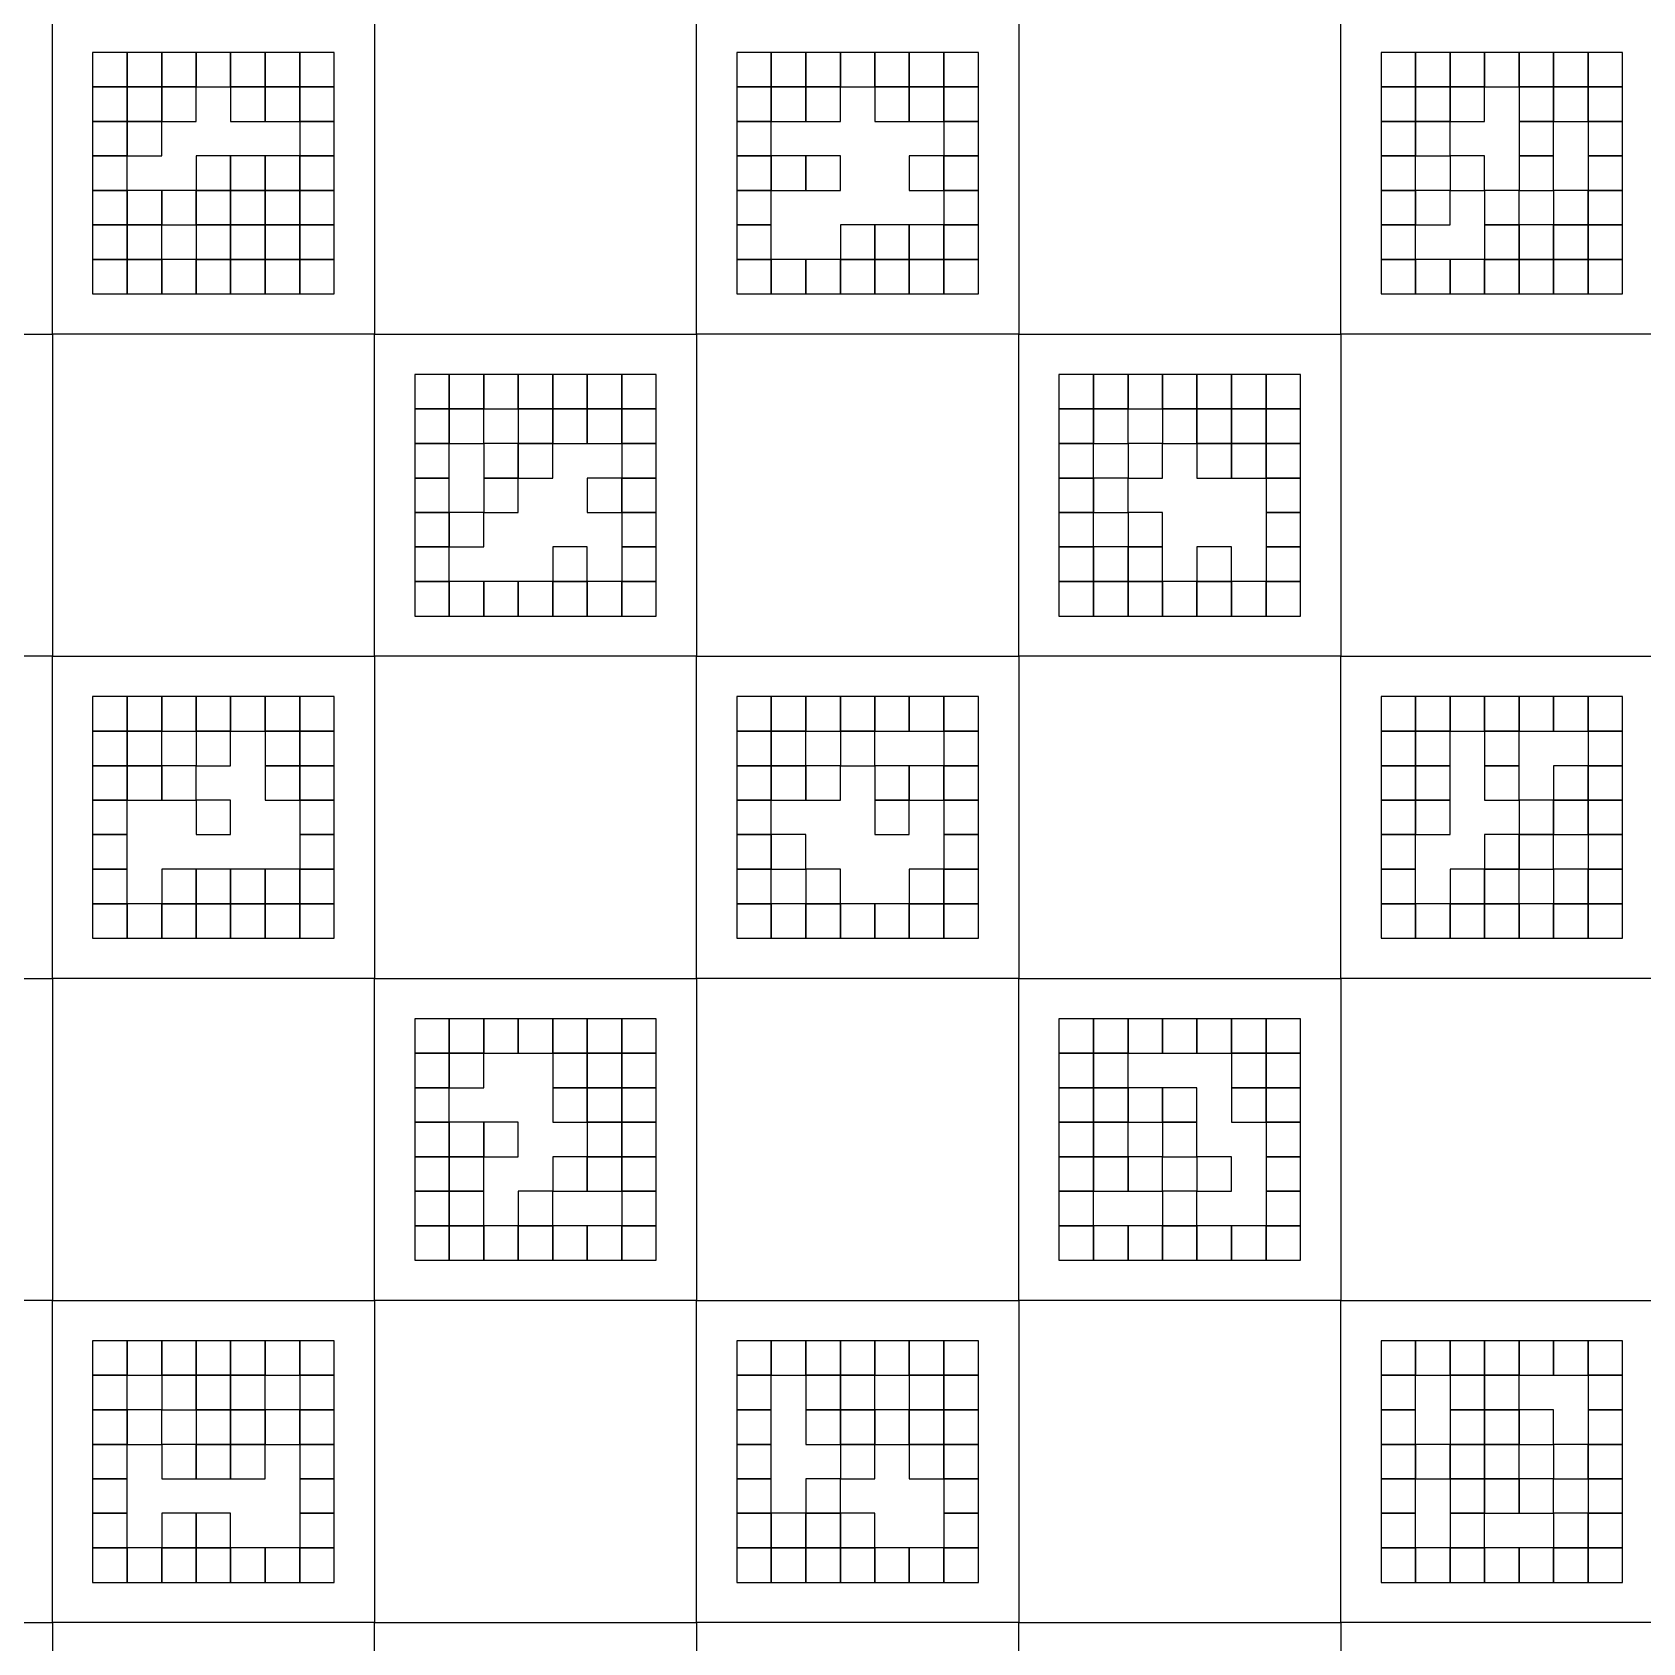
# Model space of a CAD drawing. Header units: millimetres. Extents: x 0 to 400, y 0 to 400.
# Drawn here: x 98.8 to 198.8, y 98.8 to 198.8 of the extents above; entities that cross this region are included whole.
import ezdxf

# ---------------------------------------------------------------- set-up
doc = ezdxf.new("R2010")
doc.units = ezdxf.units.MM

msp = doc.modelspace()

# ---------------------------------------------------------------- linework, layer by layer
at = {"layer": 'ENGRAVE'}
for points in [[(80, 180), (100, 180), (100, 200), (80, 200)], [(120, 180), (140, 180), (140, 200), (120, 200)], [(160, 180), (180, 180), (180, 200), (160, 200)], [(102.5, 195.36), (104.64, 195.36), (104.64, 197.5), (102.5, 197.5)], [(104.64, 195.36), (106.79, 195.36), (106.79, 197.5), (104.64, 197.5)], [(106.79, 195.36), (108.93, 195.36), (108.93, 197.5), (106.79, 197.5)], [(108.93, 195.36), (111.07, 195.36), (111.07, 197.5), (108.93, 197.5)], [(111.07, 195.36), (113.21, 195.36), (113.21, 197.5), (111.07, 197.5)], [(113.21, 195.36), (115.36, 195.36), (115.36, 197.5), (113.21, 197.5)], [(115.36, 195.36), (117.5, 195.36), (117.5, 197.5), (115.36, 197.5)], [(142.5, 195.36), (144.64, 195.36), (144.64, 197.5), (142.5, 197.5)], [(144.64, 195.36), (146.79, 195.36), (146.79, 197.5), (144.64, 197.5)], [(146.79, 195.36), (148.93, 195.36), (148.93, 197.5), (146.79, 197.5)], [(148.93, 195.36), (151.07, 195.36), (151.07, 197.5), (148.93, 197.5)], [(151.07, 195.36), (153.21, 195.36), (153.21, 197.5), (151.07, 197.5)], [(153.21, 195.36), (155.36, 195.36), (155.36, 197.5), (153.21, 197.5)], [(155.36, 195.36), (157.5, 195.36), (157.5, 197.5), (155.36, 197.5)], [(182.5, 195.36), (184.64, 195.36), (184.64, 197.5), (182.5, 197.5)], [(184.64, 195.36), (186.79, 195.36), (186.79, 197.5), (184.64, 197.5)], [(186.79, 195.36), (188.93, 195.36), (188.93, 197.5), (186.79, 197.5)], [(188.93, 195.36), (191.07, 195.36), (191.07, 197.5), (188.93, 197.5)], [(191.07, 195.36), (193.21, 195.36), (193.21, 197.5), (191.07, 197.5)], [(193.21, 195.36), (195.36, 195.36), (195.36, 197.5), (193.21, 197.5)], [(195.36, 195.36), (197.5, 195.36), (197.5, 197.5), (195.36, 197.5)], [(102.5, 193.21), (104.64, 193.21), (104.64, 195.36), (102.5, 195.36)], [(104.64, 193.21), (106.79, 193.21), (106.79, 195.36), (104.64, 195.36)], [(106.79, 193.21), (108.93, 193.21), (108.93, 195.36), (106.79, 195.36)], [(111.07, 193.21), (113.21, 193.21), (113.21, 195.36), (111.07, 195.36)], [(113.21, 193.21), (115.36, 193.21), (115.36, 195.36), (113.21, 195.36)], [(115.36, 193.21), (117.5, 193.21), (117.5, 195.36), (115.36, 195.36)], [(142.5, 193.21), (144.64, 193.21), (144.64, 195.36), (142.5, 195.36)], [(144.64, 193.21), (146.79, 193.21), (146.79, 195.36), (144.64, 195.36)], [(146.79, 193.21), (148.93, 193.21), (148.93, 195.36), (146.79, 195.36)], [(151.07, 193.21), (153.21, 193.21), (153.21, 195.36), (151.07, 195.36)], [(153.21, 193.21), (155.36, 193.21), (155.36, 195.36), (153.21, 195.36)], [(155.36, 193.21), (157.5, 193.21), (157.5, 195.36), (155.36, 195.36)], [(182.5, 193.21), (184.64, 193.21), (184.64, 195.36), (182.5, 195.36)], [(184.64, 193.21), (186.79, 193.21), (186.79, 195.36), (184.64, 195.36)], [(186.79, 193.21), (188.93, 193.21), (188.93, 195.36), (186.79, 195.36)], [(191.07, 193.21), (193.21, 193.21), (193.21, 195.36), (191.07, 195.36)], [(193.21, 193.21), (195.36, 193.21), (195.36, 195.36), (193.21, 195.36)], [(195.36, 193.21), (197.5, 193.21), (197.5, 195.36), (195.36, 195.36)], [(102.5, 191.07), (104.64, 191.07), (104.64, 193.21), (102.5, 193.21)], [(104.64, 191.07), (106.79, 191.07), (106.79, 193.21), (104.64, 193.21)], [(115.36, 191.07), (117.5, 191.07), (117.5, 193.21), (115.36, 193.21)], [(142.5, 191.07), (144.64, 191.07), (144.64, 193.21), (142.5, 193.21)], [(155.36, 191.07), (157.5, 191.07), (157.5, 193.21), (155.36, 193.21)], [(182.5, 191.07), (184.64, 191.07), (184.64, 193.21), (182.5, 193.21)], [(184.64, 191.07), (186.79, 191.07), (186.79, 193.21), (184.64, 193.21)], [(191.07, 191.07), (193.21, 191.07), (193.21, 193.21), (191.07, 193.21)], [(195.36, 191.07), (197.5, 191.07), (197.5, 193.21), (195.36, 193.21)], [(102.5, 188.93), (104.64, 188.93), (104.64, 191.07), (102.5, 191.07)], [(108.93, 188.93), (111.07, 188.93), (111.07, 191.07), (108.93, 191.07)], [(111.07, 188.93), (113.21, 188.93), (113.21, 191.07), (111.07, 191.07)], [(113.21, 188.93), (115.36, 188.93), (115.36, 191.07), (113.21, 191.07)], [(115.36, 188.93), (117.5, 188.93), (117.5, 191.07), (115.36, 191.07)], [(142.5, 188.93), (144.64, 188.93), (144.64, 191.07), (142.5, 191.07)], [(144.64, 188.93), (146.79, 188.93), (146.79, 191.07), (144.64, 191.07)], [(146.79, 188.93), (148.93, 188.93), (148.93, 191.07), (146.79, 191.07)], [(153.21, 188.93), (155.36, 188.93), (155.36, 191.07), (153.21, 191.07)], [(155.36, 188.93), (157.5, 188.93), (157.5, 191.07), (155.36, 191.07)], [(182.5, 188.93), (184.64, 188.93), (184.64, 191.07), (182.5, 191.07)], [(186.79, 188.93), (188.93, 188.93), (188.93, 191.07), (186.79, 191.07)], [(191.07, 188.93), (193.21, 188.93), (193.21, 191.07), (191.07, 191.07)], [(195.36, 188.93), (197.5, 188.93), (197.5, 191.07), (195.36, 191.07)], [(102.5, 186.79), (104.64, 186.79), (104.64, 188.93), (102.5, 188.93)], [(104.64, 186.79), (106.79, 186.79), (106.79, 188.93), (104.64, 188.93)], [(106.79, 186.79), (108.93, 186.79), (108.93, 188.93), (106.79, 188.93)], [(108.93, 186.79), (111.07, 186.79), (111.07, 188.93), (108.93, 188.93)], [(111.07, 186.79), (113.21, 186.79), (113.21, 188.93), (111.07, 188.93)], [(113.21, 186.79), (115.36, 186.79), (115.36, 188.93), (113.21, 188.93)], [(115.36, 186.79), (117.5, 186.79), (117.5, 188.93), (115.36, 188.93)], [(142.5, 186.79), (144.64, 186.79), (144.64, 188.93), (142.5, 188.93)], [(155.36, 186.79), (157.5, 186.79), (157.5, 188.93), (155.36, 188.93)], [(182.5, 186.79), (184.64, 186.79), (184.64, 188.93), (182.5, 188.93)], [(184.64, 186.79), (186.79, 186.79), (186.79, 188.93), (184.64, 188.93)], [(188.93, 186.79), (191.07, 186.79), (191.07, 188.93), (188.93, 188.93)], [(193.21, 186.79), (195.36, 186.79), (195.36, 188.93), (193.21, 188.93)], [(195.36, 186.79), (197.5, 186.79), (197.5, 188.93), (195.36, 188.93)], [(102.5, 184.64), (104.64, 184.64), (104.64, 186.79), (102.5, 186.79)], [(104.64, 184.64), (106.79, 184.64), (106.79, 186.79), (104.64, 186.79)], [(108.93, 184.64), (111.07, 184.64), (111.07, 186.79), (108.93, 186.79)], [(111.07, 184.64), (113.21, 184.64), (113.21, 186.79), (111.07, 186.79)], [(113.21, 184.64), (115.36, 184.64), (115.36, 186.79), (113.21, 186.79)], [(115.36, 184.64), (117.5, 184.64), (117.5, 186.79), (115.36, 186.79)], [(142.5, 184.64), (144.64, 184.64), (144.64, 186.79), (142.5, 186.79)], [(148.93, 184.64), (151.07, 184.64), (151.07, 186.79), (148.93, 186.79)], [(151.07, 184.64), (153.21, 184.64), (153.21, 186.79), (151.07, 186.79)], [(153.21, 184.64), (155.36, 184.64), (155.36, 186.79), (153.21, 186.79)], [(155.36, 184.64), (157.5, 184.64), (157.5, 186.79), (155.36, 186.79)], [(182.5, 184.64), (184.64, 184.64), (184.64, 186.79), (182.5, 186.79)], [(188.93, 184.64), (191.07, 184.64), (191.07, 186.79), (188.93, 186.79)], [(191.07, 184.64), (193.21, 184.64), (193.21, 186.79), (191.07, 186.79)], [(193.21, 184.64), (195.36, 184.64), (195.36, 186.79), (193.21, 186.79)], [(195.36, 184.64), (197.5, 184.64), (197.5, 186.79), (195.36, 186.79)], [(102.5, 182.5), (104.64, 182.5), (104.64, 184.64), (102.5, 184.64)], [(104.64, 182.5), (106.79, 182.5), (106.79, 184.64), (104.64, 184.64)], [(106.79, 182.5), (108.93, 182.5), (108.93, 184.64), (106.79, 184.64)], [(108.93, 182.5), (111.07, 182.5), (111.07, 184.64), (108.93, 184.64)], [(111.07, 182.5), (113.21, 182.5), (113.21, 184.64), (111.07, 184.64)], [(113.21, 182.5), (115.36, 182.5), (115.36, 184.64), (113.21, 184.64)], [(115.36, 182.5), (117.5, 182.5), (117.5, 184.64), (115.36, 184.64)], [(142.5, 182.5), (144.64, 182.5), (144.64, 184.64), (142.5, 184.64)], [(144.64, 182.5), (146.79, 182.5), (146.79, 184.64), (144.64, 184.64)], [(146.79, 182.5), (148.93, 182.5), (148.93, 184.64), (146.79, 184.64)], [(148.93, 182.5), (151.07, 182.5), (151.07, 184.64), (148.93, 184.64)], [(151.07, 182.5), (153.21, 182.5), (153.21, 184.64), (151.07, 184.64)], [(153.21, 182.5), (155.36, 182.5), (155.36, 184.64), (153.21, 184.64)], [(155.36, 182.5), (157.5, 182.5), (157.5, 184.64), (155.36, 184.64)], [(182.5, 182.5), (184.64, 182.5), (184.64, 184.64), (182.5, 184.64)], [(184.64, 182.5), (186.79, 182.5), (186.79, 184.64), (184.64, 184.64)], [(186.79, 182.5), (188.93, 182.5), (188.93, 184.64), (186.79, 184.64)], [(188.93, 182.5), (191.07, 182.5), (191.07, 184.64), (188.93, 184.64)], [(191.07, 182.5), (193.21, 182.5), (193.21, 184.64), (191.07, 184.64)], [(193.21, 182.5), (195.36, 182.5), (195.36, 184.64), (193.21, 184.64)], [(195.36, 182.5), (197.5, 182.5), (197.5, 184.64), (195.36, 184.64)], [(100, 160), (120, 160), (120, 180), (100, 180)], [(140, 160), (160, 160), (160, 180), (140, 180)], [(180, 160), (200, 160), (200, 180), (180, 180)], [(122.5, 175.36), (124.64, 175.36), (124.64, 177.5), (122.5, 177.5)], [(124.64, 175.36), (126.79, 175.36), (126.79, 177.5), (124.64, 177.5)], [(126.79, 175.36), (128.93, 175.36), (128.93, 177.5), (126.79, 177.5)], [(128.93, 175.36), (131.07, 175.36), (131.07, 177.5), (128.93, 177.5)], [(131.07, 175.36), (133.21, 175.36), (133.21, 177.5), (131.07, 177.5)], [(133.21, 175.36), (135.36, 175.36), (135.36, 177.5), (133.21, 177.5)], [(135.36, 175.36), (137.5, 175.36), (137.5, 177.5), (135.36, 177.5)], [(162.5, 175.36), (164.64, 175.36), (164.64, 177.5), (162.5, 177.5)], [(164.64, 175.36), (166.79, 175.36), (166.79, 177.5), (164.64, 177.5)], [(166.79, 175.36), (168.93, 175.36), (168.93, 177.5), (166.79, 177.5)], [(168.93, 175.36), (171.07, 175.36), (171.07, 177.5), (168.93, 177.5)], [(171.07, 175.36), (173.21, 175.36), (173.21, 177.5), (171.07, 177.5)], [(173.21, 175.36), (175.36, 175.36), (175.36, 177.5), (173.21, 177.5)], [(175.36, 175.36), (177.5, 175.36), (177.5, 177.5), (175.36, 177.5)], [(122.5, 173.21), (124.64, 173.21), (124.64, 175.36), (122.5, 175.36)], [(124.64, 173.21), (126.79, 173.21), (126.79, 175.36), (124.64, 175.36)], [(128.93, 173.21), (131.07, 173.21), (131.07, 175.36), (128.93, 175.36)], [(131.07, 173.21), (133.21, 173.21), (133.21, 175.36), (131.07, 175.36)], [(133.21, 173.21), (135.36, 173.21), (135.36, 175.36), (133.21, 175.36)], [(135.36, 173.21), (137.5, 173.21), (137.5, 175.36), (135.36, 175.36)], [(162.5, 173.21), (164.64, 173.21), (164.64, 175.36), (162.5, 175.36)], [(164.64, 173.21), (166.79, 173.21), (166.79, 175.36), (164.64, 175.36)], [(168.93, 173.21), (171.07, 173.21), (171.07, 175.36), (168.93, 175.36)], [(171.07, 173.21), (173.21, 173.21), (173.21, 175.36), (171.07, 175.36)], [(173.21, 173.21), (175.36, 173.21), (175.36, 175.36), (173.21, 175.36)], [(175.36, 173.21), (177.5, 173.21), (177.5, 175.36), (175.36, 175.36)], [(122.5, 171.07), (124.64, 171.07), (124.64, 173.21), (122.5, 173.21)], [(126.79, 171.07), (128.93, 171.07), (128.93, 173.21), (126.79, 173.21)], [(128.93, 171.07), (131.07, 171.07), (131.07, 173.21), (128.93, 173.21)], [(135.36, 171.07), (137.5, 171.07), (137.5, 173.21), (135.36, 173.21)], [(162.5, 171.07), (164.64, 171.07), (164.64, 173.21), (162.5, 173.21)], [(166.79, 171.07), (168.93, 171.07), (168.93, 173.21), (166.79, 173.21)], [(171.07, 171.07), (173.21, 171.07), (173.21, 173.21), (171.07, 173.21)], [(173.21, 171.07), (175.36, 171.07), (175.36, 173.21), (173.21, 173.21)], [(175.36, 171.07), (177.5, 171.07), (177.5, 173.21), (175.36, 173.21)], [(122.5, 168.93), (124.64, 168.93), (124.64, 171.07), (122.5, 171.07)], [(126.79, 168.93), (128.93, 168.93), (128.93, 171.07), (126.79, 171.07)], [(133.21, 168.93), (135.36, 168.93), (135.36, 171.07), (133.21, 171.07)], [(135.36, 168.93), (137.5, 168.93), (137.5, 171.07), (135.36, 171.07)], [(162.5, 168.93), (164.64, 168.93), (164.64, 171.07), (162.5, 171.07)], [(164.64, 168.93), (166.79, 168.93), (166.79, 171.07), (164.64, 171.07)], [(175.36, 168.93), (177.5, 168.93), (177.5, 171.07), (175.36, 171.07)], [(122.5, 166.79), (124.64, 166.79), (124.64, 168.93), (122.5, 168.93)], [(124.64, 166.79), (126.79, 166.79), (126.79, 168.93), (124.64, 168.93)], [(135.36, 166.79), (137.5, 166.79), (137.5, 168.93), (135.36, 168.93)], [(162.5, 166.79), (164.64, 166.79), (164.64, 168.93), (162.5, 168.93)], [(166.79, 166.79), (168.93, 166.79), (168.93, 168.93), (166.79, 168.93)], [(175.36, 166.79), (177.5, 166.79), (177.5, 168.93), (175.36, 168.93)], [(122.5, 164.64), (124.64, 164.64), (124.64, 166.79), (122.5, 166.79)], [(131.07, 164.64), (133.21, 164.64), (133.21, 166.79), (131.07, 166.79)], [(135.36, 164.64), (137.5, 164.64), (137.5, 166.79), (135.36, 166.79)], [(162.5, 164.64), (164.64, 164.64), (164.64, 166.79), (162.5, 166.79)], [(164.64, 164.64), (166.79, 164.64), (166.79, 166.79), (164.64, 166.79)], [(166.79, 164.64), (168.93, 164.64), (168.93, 166.79), (166.79, 166.79)], [(171.07, 164.64), (173.21, 164.64), (173.21, 166.79), (171.07, 166.79)], [(175.36, 164.64), (177.5, 164.64), (177.5, 166.79), (175.36, 166.79)], [(122.5, 162.5), (124.64, 162.5), (124.64, 164.64), (122.5, 164.64)], [(124.64, 162.5), (126.79, 162.5), (126.79, 164.64), (124.64, 164.64)], [(126.79, 162.5), (128.93, 162.5), (128.93, 164.64), (126.79, 164.64)], [(128.93, 162.5), (131.07, 162.5), (131.07, 164.64), (128.93, 164.64)], [(131.07, 162.5), (133.21, 162.5), (133.21, 164.64), (131.07, 164.64)], [(133.21, 162.5), (135.36, 162.5), (135.36, 164.64), (133.21, 164.64)], [(135.36, 162.5), (137.5, 162.5), (137.5, 164.64), (135.36, 164.64)], [(162.5, 162.5), (164.64, 162.5), (164.64, 164.64), (162.5, 164.64)], [(164.64, 162.5), (166.79, 162.5), (166.79, 164.64), (164.64, 164.64)], [(166.79, 162.5), (168.93, 162.5), (168.93, 164.64), (166.79, 164.64)], [(168.93, 162.5), (171.07, 162.5), (171.07, 164.64), (168.93, 164.64)], [(171.07, 162.5), (173.21, 162.5), (173.21, 164.64), (171.07, 164.64)], [(173.21, 162.5), (175.36, 162.5), (175.36, 164.64), (173.21, 164.64)], [(175.36, 162.5), (177.5, 162.5), (177.5, 164.64), (175.36, 164.64)], [(80, 140), (100, 140), (100, 160), (80, 160)], [(120, 140), (140, 140), (140, 160), (120, 160)], [(160, 140), (180, 140), (180, 160), (160, 160)], [(102.5, 155.36), (104.64, 155.36), (104.64, 157.5), (102.5, 157.5)], [(104.64, 155.36), (106.79, 155.36), (106.79, 157.5), (104.64, 157.5)], [(106.79, 155.36), (108.93, 155.36), (108.93, 157.5), (106.79, 157.5)], [(108.93, 155.36), (111.07, 155.36), (111.07, 157.5), (108.93, 157.5)], [(111.07, 155.36), (113.21, 155.36), (113.21, 157.5), (111.07, 157.5)], [(113.21, 155.36), (115.36, 155.36), (115.36, 157.5), (113.21, 157.5)], [(115.36, 155.36), (117.5, 155.36), (117.5, 157.5), (115.36, 157.5)], [(142.5, 155.36), (144.64, 155.36), (144.64, 157.5), (142.5, 157.5)], [(144.64, 155.36), (146.79, 155.36), (146.79, 157.5), (144.64, 157.5)], [(146.79, 155.36), (148.93, 155.36), (148.93, 157.5), (146.79, 157.5)], [(148.93, 155.36), (151.07, 155.36), (151.07, 157.5), (148.93, 157.5)], [(151.07, 155.36), (153.21, 155.36), (153.21, 157.5), (151.07, 157.5)], [(153.21, 155.36), (155.36, 155.36), (155.36, 157.5), (153.21, 157.5)], [(155.36, 155.36), (157.5, 155.36), (157.5, 157.5), (155.36, 157.5)], [(182.5, 155.36), (184.64, 155.36), (184.64, 157.5), (182.5, 157.5)], [(184.64, 155.36), (186.79, 155.36), (186.79, 157.5), (184.64, 157.5)], [(186.79, 155.36), (188.93, 155.36), (188.93, 157.5), (186.79, 157.5)], [(188.93, 155.36), (191.07, 155.36), (191.07, 157.5), (188.93, 157.5)], [(191.07, 155.36), (193.21, 155.36), (193.21, 157.5), (191.07, 157.5)], [(193.21, 155.36), (195.36, 155.36), (195.36, 157.5), (193.21, 157.5)], [(195.36, 155.36), (197.5, 155.36), (197.5, 157.5), (195.36, 157.5)], [(102.5, 153.21), (104.64, 153.21), (104.64, 155.36), (102.5, 155.36)], [(104.64, 153.21), (106.79, 153.21), (106.79, 155.36), (104.64, 155.36)], [(108.93, 153.21), (111.07, 153.21), (111.07, 155.36), (108.93, 155.36)], [(113.21, 153.21), (115.36, 153.21), (115.36, 155.36), (113.21, 155.36)], [(115.36, 153.21), (117.5, 153.21), (117.5, 155.36), (115.36, 155.36)], [(142.5, 153.21), (144.64, 153.21), (144.64, 155.36), (142.5, 155.36)], [(144.64, 153.21), (146.79, 153.21), (146.79, 155.36), (144.64, 155.36)], [(148.93, 153.21), (151.07, 153.21), (151.07, 155.36), (148.93, 155.36)], [(155.36, 153.21), (157.5, 153.21), (157.5, 155.36), (155.36, 155.36)], [(182.5, 153.21), (184.64, 153.21), (184.64, 155.36), (182.5, 155.36)], [(184.64, 153.21), (186.79, 153.21), (186.79, 155.36), (184.64, 155.36)], [(188.93, 153.21), (191.07, 153.21), (191.07, 155.36), (188.93, 155.36)], [(195.36, 153.21), (197.5, 153.21), (197.5, 155.36), (195.36, 155.36)], [(102.5, 151.07), (104.64, 151.07), (104.64, 153.21), (102.5, 153.21)], [(104.64, 151.07), (106.79, 151.07), (106.79, 153.21), (104.64, 153.21)], [(106.79, 151.07), (108.93, 151.07), (108.93, 153.21), (106.79, 153.21)], [(113.21, 151.07), (115.36, 151.07), (115.36, 153.21), (113.21, 153.21)], [(115.36, 151.07), (117.5, 151.07), (117.5, 153.21), (115.36, 153.21)], [(142.5, 151.07), (144.64, 151.07), (144.64, 153.21), (142.5, 153.21)], [(144.64, 151.07), (146.79, 151.07), (146.79, 153.21), (144.64, 153.21)], [(146.79, 151.07), (148.93, 151.07), (148.93, 153.21), (146.79, 153.21)], [(151.07, 151.07), (153.21, 151.07), (153.21, 153.21), (151.07, 153.21)], [(153.21, 151.07), (155.36, 151.07), (155.36, 153.21), (153.21, 153.21)], [(155.36, 151.07), (157.5, 151.07), (157.5, 153.21), (155.36, 153.21)], [(182.5, 151.07), (184.64, 151.07), (184.64, 153.21), (182.5, 153.21)], [(184.64, 151.07), (186.79, 151.07), (186.79, 153.21), (184.64, 153.21)], [(188.93, 151.07), (191.07, 151.07), (191.07, 153.21), (188.93, 153.21)], [(193.21, 151.07), (195.36, 151.07), (195.36, 153.21), (193.21, 153.21)], [(195.36, 151.07), (197.5, 151.07), (197.5, 153.21), (195.36, 153.21)], [(102.5, 148.93), (104.64, 148.93), (104.64, 151.07), (102.5, 151.07)], [(108.93, 148.93), (111.07, 148.93), (111.07, 151.07), (108.93, 151.07)], [(115.36, 148.93), (117.5, 148.93), (117.5, 151.07), (115.36, 151.07)], [(142.5, 148.93), (144.64, 148.93), (144.64, 151.07), (142.5, 151.07)], [(151.07, 148.93), (153.21, 148.93), (153.21, 151.07), (151.07, 151.07)], [(155.36, 148.93), (157.5, 148.93), (157.5, 151.07), (155.36, 151.07)], [(182.5, 148.93), (184.64, 148.93), (184.64, 151.07), (182.5, 151.07)], [(184.64, 148.93), (186.79, 148.93), (186.79, 151.07), (184.64, 151.07)], [(191.07, 148.93), (193.21, 148.93), (193.21, 151.07), (191.07, 151.07)], [(193.21, 148.93), (195.36, 148.93), (195.36, 151.07), (193.21, 151.07)], [(195.36, 148.93), (197.5, 148.93), (197.5, 151.07), (195.36, 151.07)], [(102.5, 146.79), (104.64, 146.79), (104.64, 148.93), (102.5, 148.93)], [(115.36, 146.79), (117.5, 146.79), (117.5, 148.93), (115.36, 148.93)], [(142.5, 146.79), (144.64, 146.79), (144.64, 148.93), (142.5, 148.93)], [(144.64, 146.79), (146.79, 146.79), (146.79, 148.93), (144.64, 148.93)], [(155.36, 146.79), (157.5, 146.79), (157.5, 148.93), (155.36, 148.93)], [(182.5, 146.79), (184.64, 146.79), (184.64, 148.93), (182.5, 148.93)], [(188.93, 146.79), (191.07, 146.79), (191.07, 148.93), (188.93, 148.93)], [(191.07, 146.79), (193.21, 146.79), (193.21, 148.93), (191.07, 148.93)], [(195.36, 146.79), (197.5, 146.79), (197.5, 148.93), (195.36, 148.93)], [(102.5, 144.64), (104.64, 144.64), (104.64, 146.79), (102.5, 146.79)], [(106.79, 144.64), (108.93, 144.64), (108.93, 146.79), (106.79, 146.79)], [(108.93, 144.64), (111.07, 144.64), (111.07, 146.79), (108.93, 146.79)], [(111.07, 144.64), (113.21, 144.64), (113.21, 146.79), (111.07, 146.79)], [(113.21, 144.64), (115.36, 144.64), (115.36, 146.79), (113.21, 146.79)], [(115.36, 144.64), (117.5, 144.64), (117.5, 146.79), (115.36, 146.79)], [(142.5, 144.64), (144.64, 144.64), (144.64, 146.79), (142.5, 146.79)], [(146.79, 144.64), (148.93, 144.64), (148.93, 146.79), (146.79, 146.79)], [(153.21, 144.64), (155.36, 144.64), (155.36, 146.79), (153.21, 146.79)], [(155.36, 144.64), (157.5, 144.64), (157.5, 146.79), (155.36, 146.79)], [(182.5, 144.64), (184.64, 144.64), (184.64, 146.79), (182.5, 146.79)], [(186.79, 144.64), (188.93, 144.64), (188.93, 146.79), (186.79, 146.79)], [(188.93, 144.64), (191.07, 144.64), (191.07, 146.79), (188.93, 146.79)], [(193.21, 144.64), (195.36, 144.64), (195.36, 146.79), (193.21, 146.79)], [(195.36, 144.64), (197.5, 144.64), (197.5, 146.79), (195.36, 146.79)], [(102.5, 142.5), (104.64, 142.5), (104.64, 144.64), (102.5, 144.64)], [(104.64, 142.5), (106.79, 142.5), (106.79, 144.64), (104.64, 144.64)], [(106.79, 142.5), (108.93, 142.5), (108.93, 144.64), (106.79, 144.64)], [(108.93, 142.5), (111.07, 142.5), (111.07, 144.64), (108.93, 144.64)], [(111.07, 142.5), (113.21, 142.5), (113.21, 144.64), (111.07, 144.64)], [(113.21, 142.5), (115.36, 142.5), (115.36, 144.64), (113.21, 144.64)], [(115.36, 142.5), (117.5, 142.5), (117.5, 144.64), (115.36, 144.64)], [(142.5, 142.5), (144.64, 142.5), (144.64, 144.64), (142.5, 144.64)], [(144.64, 142.5), (146.79, 142.5), (146.79, 144.64), (144.64, 144.64)], [(146.79, 142.5), (148.93, 142.5), (148.93, 144.64), (146.79, 144.64)], [(148.93, 142.5), (151.07, 142.5), (151.07, 144.64), (148.93, 144.64)], [(151.07, 142.5), (153.21, 142.5), (153.21, 144.64), (151.07, 144.64)], [(153.21, 142.5), (155.36, 142.5), (155.36, 144.64), (153.21, 144.64)], [(155.36, 142.5), (157.5, 142.5), (157.5, 144.64), (155.36, 144.64)], [(182.5, 142.5), (184.64, 142.5), (184.64, 144.64), (182.5, 144.64)], [(184.64, 142.5), (186.79, 142.5), (186.79, 144.64), (184.64, 144.64)], [(186.79, 142.5), (188.93, 142.5), (188.93, 144.64), (186.79, 144.64)], [(188.93, 142.5), (191.07, 142.5), (191.07, 144.64), (188.93, 144.64)], [(191.07, 142.5), (193.21, 142.5), (193.21, 144.64), (191.07, 144.64)], [(193.21, 142.5), (195.36, 142.5), (195.36, 144.64), (193.21, 144.64)], [(195.36, 142.5), (197.5, 142.5), (197.5, 144.64), (195.36, 144.64)], [(100, 120), (120, 120), (120, 140), (100, 140)], [(140, 120), (160, 120), (160, 140), (140, 140)], [(180, 120), (200, 120), (200, 140), (180, 140)], [(122.5, 135.36), (124.64, 135.36), (124.64, 137.5), (122.5, 137.5)], [(124.64, 135.36), (126.79, 135.36), (126.79, 137.5), (124.64, 137.5)], [(126.79, 135.36), (128.93, 135.36), (128.93, 137.5), (126.79, 137.5)], [(128.93, 135.36), (131.07, 135.36), (131.07, 137.5), (128.93, 137.5)], [(131.07, 135.36), (133.21, 135.36), (133.21, 137.5), (131.07, 137.5)], [(133.21, 135.36), (135.36, 135.36), (135.36, 137.5), (133.21, 137.5)], [(135.36, 135.36), (137.5, 135.36), (137.5, 137.5), (135.36, 137.5)], [(162.5, 135.36), (164.64, 135.36), (164.64, 137.5), (162.5, 137.5)], [(164.64, 135.36), (166.79, 135.36), (166.79, 137.5), (164.64, 137.5)], [(166.79, 135.36), (168.93, 135.36), (168.93, 137.5), (166.79, 137.5)], [(168.93, 135.36), (171.07, 135.36), (171.07, 137.5), (168.93, 137.5)], [(171.07, 135.36), (173.21, 135.36), (173.21, 137.5), (171.07, 137.5)], [(173.21, 135.36), (175.36, 135.36), (175.36, 137.5), (173.21, 137.5)], [(175.36, 135.36), (177.5, 135.36), (177.5, 137.5), (175.36, 137.5)], [(122.5, 133.21), (124.64, 133.21), (124.64, 135.36), (122.5, 135.36)], [(124.64, 133.21), (126.79, 133.21), (126.79, 135.36), (124.64, 135.36)], [(131.07, 133.21), (133.21, 133.21), (133.21, 135.36), (131.07, 135.36)], [(133.21, 133.21), (135.36, 133.21), (135.36, 135.36), (133.21, 135.36)], [(135.36, 133.21), (137.5, 133.21), (137.5, 135.36), (135.36, 135.36)], [(162.5, 133.21), (164.64, 133.21), (164.64, 135.36), (162.5, 135.36)], [(164.64, 133.21), (166.79, 133.21), (166.79, 135.36), (164.64, 135.36)], [(173.21, 133.21), (175.36, 133.21), (175.36, 135.36), (173.21, 135.36)], [(175.36, 133.21), (177.5, 133.21), (177.5, 135.36), (175.36, 135.36)], [(122.5, 131.07), (124.64, 131.07), (124.64, 133.21), (122.5, 133.21)], [(131.07, 131.07), (133.21, 131.07), (133.21, 133.21), (131.07, 133.21)], [(133.21, 131.07), (135.36, 131.07), (135.36, 133.21), (133.21, 133.21)], [(135.36, 131.07), (137.5, 131.07), (137.5, 133.21), (135.36, 133.21)], [(162.5, 131.07), (164.64, 131.07), (164.64, 133.21), (162.5, 133.21)], [(164.64, 131.07), (166.79, 131.07), (166.79, 133.21), (164.64, 133.21)], [(166.79, 131.07), (168.93, 131.07), (168.93, 133.21), (166.79, 133.21)], [(168.93, 131.07), (171.07, 131.07), (171.07, 133.21), (168.93, 133.21)], [(173.21, 131.07), (175.36, 131.07), (175.36, 133.21), (173.21, 133.21)], [(175.36, 131.07), (177.5, 131.07), (177.5, 133.21), (175.36, 133.21)], [(122.5, 128.93), (124.64, 128.93), (124.64, 131.07), (122.5, 131.07)], [(124.64, 128.93), (126.79, 128.93), (126.79, 131.07), (124.64, 131.07)], [(126.79, 128.93), (128.93, 128.93), (128.93, 131.07), (126.79, 131.07)], [(133.21, 128.93), (135.36, 128.93), (135.36, 131.07), (133.21, 131.07)], [(135.36, 128.93), (137.5, 128.93), (137.5, 131.07), (135.36, 131.07)], [(162.5, 128.93), (164.64, 128.93), (164.64, 131.07), (162.5, 131.07)], [(164.64, 128.93), (166.79, 128.93), (166.79, 131.07), (164.64, 131.07)], [(168.93, 128.93), (171.07, 128.93), (171.07, 131.07), (168.93, 131.07)], [(175.36, 128.93), (177.5, 128.93), (177.5, 131.07), (175.36, 131.07)], [(122.5, 126.79), (124.64, 126.79), (124.64, 128.93), (122.5, 128.93)], [(124.64, 126.79), (126.79, 126.79), (126.79, 128.93), (124.64, 128.93)], [(131.07, 126.79), (133.21, 126.79), (133.21, 128.93), (131.07, 128.93)], [(133.21, 126.79), (135.36, 126.79), (135.36, 128.93), (133.21, 128.93)], [(135.36, 126.79), (137.5, 126.79), (137.5, 128.93), (135.36, 128.93)], [(162.5, 126.79), (164.64, 126.79), (164.64, 128.93), (162.5, 128.93)], [(164.64, 126.79), (166.79, 126.79), (166.79, 128.93), (164.64, 128.93)], [(166.79, 126.79), (168.93, 126.79), (168.93, 128.93), (166.79, 128.93)], [(171.07, 126.79), (173.21, 126.79), (173.21, 128.93), (171.07, 128.93)], [(175.36, 126.79), (177.5, 126.79), (177.5, 128.93), (175.36, 128.93)], [(122.5, 124.64), (124.64, 124.64), (124.64, 126.79), (122.5, 126.79)], [(124.64, 124.64), (126.79, 124.64), (126.79, 126.79), (124.64, 126.79)], [(128.93, 124.64), (131.07, 124.64), (131.07, 126.79), (128.93, 126.79)], [(135.36, 124.64), (137.5, 124.64), (137.5, 126.79), (135.36, 126.79)], [(162.5, 124.64), (164.64, 124.64), (164.64, 126.79), (162.5, 126.79)], [(168.93, 124.64), (171.07, 124.64), (171.07, 126.79), (168.93, 126.79)], [(175.36, 124.64), (177.5, 124.64), (177.5, 126.79), (175.36, 126.79)], [(122.5, 122.5), (124.64, 122.5), (124.64, 124.64), (122.5, 124.64)], [(124.64, 122.5), (126.79, 122.5), (126.79, 124.64), (124.64, 124.64)], [(126.79, 122.5), (128.93, 122.5), (128.93, 124.64), (126.79, 124.64)], [(128.93, 122.5), (131.07, 122.5), (131.07, 124.64), (128.93, 124.64)], [(131.07, 122.5), (133.21, 122.5), (133.21, 124.64), (131.07, 124.64)], [(133.21, 122.5), (135.36, 122.5), (135.36, 124.64), (133.21, 124.64)], [(135.36, 122.5), (137.5, 122.5), (137.5, 124.64), (135.36, 124.64)], [(162.5, 122.5), (164.64, 122.5), (164.64, 124.64), (162.5, 124.64)], [(164.64, 122.5), (166.79, 122.5), (166.79, 124.64), (164.64, 124.64)], [(166.79, 122.5), (168.93, 122.5), (168.93, 124.64), (166.79, 124.64)], [(168.93, 122.5), (171.07, 122.5), (171.07, 124.64), (168.93, 124.64)], [(171.07, 122.5), (173.21, 122.5), (173.21, 124.64), (171.07, 124.64)], [(173.21, 122.5), (175.36, 122.5), (175.36, 124.64), (173.21, 124.64)], [(175.36, 122.5), (177.5, 122.5), (177.5, 124.64), (175.36, 124.64)], [(80, 100), (100, 100), (100, 120), (80, 120)], [(120, 100), (140, 100), (140, 120), (120, 120)], [(160, 100), (180, 100), (180, 120), (160, 120)], [(102.5, 115.36), (104.64, 115.36), (104.64, 117.5), (102.5, 117.5)], [(104.64, 115.36), (106.79, 115.36), (106.79, 117.5), (104.64, 117.5)], [(106.79, 115.36), (108.93, 115.36), (108.93, 117.5), (106.79, 117.5)], [(108.93, 115.36), (111.07, 115.36), (111.07, 117.5), (108.93, 117.5)], [(111.07, 115.36), (113.21, 115.36), (113.21, 117.5), (111.07, 117.5)], [(113.21, 115.36), (115.36, 115.36), (115.36, 117.5), (113.21, 117.5)], [(115.36, 115.36), (117.5, 115.36), (117.5, 117.5), (115.36, 117.5)], [(142.5, 115.36), (144.64, 115.36), (144.64, 117.5), (142.5, 117.5)], [(144.64, 115.36), (146.79, 115.36), (146.79, 117.5), (144.64, 117.5)], [(146.79, 115.36), (148.93, 115.36), (148.93, 117.5), (146.79, 117.5)], [(148.93, 115.36), (151.07, 115.36), (151.07, 117.5), (148.93, 117.5)], [(151.07, 115.36), (153.21, 115.36), (153.21, 117.5), (151.07, 117.5)], [(153.21, 115.36), (155.36, 115.36), (155.36, 117.5), (153.21, 117.5)], [(155.36, 115.36), (157.5, 115.36), (157.5, 117.5), (155.36, 117.5)], [(182.5, 115.36), (184.64, 115.36), (184.64, 117.5), (182.5, 117.5)], [(184.64, 115.36), (186.79, 115.36), (186.79, 117.5), (184.64, 117.5)], [(186.79, 115.36), (188.93, 115.36), (188.93, 117.5), (186.79, 117.5)], [(188.93, 115.36), (191.07, 115.36), (191.07, 117.5), (188.93, 117.5)], [(191.07, 115.36), (193.21, 115.36), (193.21, 117.5), (191.07, 117.5)], [(193.21, 115.36), (195.36, 115.36), (195.36, 117.5), (193.21, 117.5)], [(195.36, 115.36), (197.5, 115.36), (197.5, 117.5), (195.36, 117.5)], [(102.5, 113.21), (104.64, 113.21), (104.64, 115.36), (102.5, 115.36)], [(106.79, 113.21), (108.93, 113.21), (108.93, 115.36), (106.79, 115.36)], [(108.93, 113.21), (111.07, 113.21), (111.07, 115.36), (108.93, 115.36)], [(111.07, 113.21), (113.21, 113.21), (113.21, 115.36), (111.07, 115.36)], [(115.36, 113.21), (117.5, 113.21), (117.5, 115.36), (115.36, 115.36)], [(142.5, 113.21), (144.64, 113.21), (144.64, 115.36), (142.5, 115.36)], [(146.79, 113.21), (148.93, 113.21), (148.93, 115.36), (146.79, 115.36)], [(148.93, 113.21), (151.07, 113.21), (151.07, 115.36), (148.93, 115.36)], [(153.21, 113.21), (155.36, 113.21), (155.36, 115.36), (153.21, 115.36)], [(155.36, 113.21), (157.5, 113.21), (157.5, 115.36), (155.36, 115.36)], [(182.5, 113.21), (184.64, 113.21), (184.64, 115.36), (182.5, 115.36)], [(186.79, 113.21), (188.93, 113.21), (188.93, 115.36), (186.79, 115.36)], [(188.93, 113.21), (191.07, 113.21), (191.07, 115.36), (188.93, 115.36)], [(195.36, 113.21), (197.5, 113.21), (197.5, 115.36), (195.36, 115.36)], [(102.5, 111.07), (104.64, 111.07), (104.64, 113.21), (102.5, 113.21)], [(104.64, 111.07), (106.79, 111.07), (106.79, 113.21), (104.64, 113.21)], [(108.93, 111.07), (111.07, 111.07), (111.07, 113.21), (108.93, 113.21)], [(111.07, 111.07), (113.21, 111.07), (113.21, 113.21), (111.07, 113.21)], [(113.21, 111.07), (115.36, 111.07), (115.36, 113.21), (113.21, 113.21)], [(115.36, 111.07), (117.5, 111.07), (117.5, 113.21), (115.36, 113.21)], [(142.5, 111.07), (144.64, 111.07), (144.64, 113.21), (142.5, 113.21)], [(146.79, 111.07), (148.93, 111.07), (148.93, 113.21), (146.79, 113.21)], [(148.93, 111.07), (151.07, 111.07), (151.07, 113.21), (148.93, 113.21)], [(151.07, 111.07), (153.21, 111.07), (153.21, 113.21), (151.07, 113.21)], [(153.21, 111.07), (155.36, 111.07), (155.36, 113.21), (153.21, 113.21)], [(155.36, 111.07), (157.5, 111.07), (157.5, 113.21), (155.36, 113.21)], [(182.5, 111.07), (184.64, 111.07), (184.64, 113.21), (182.5, 113.21)], [(186.79, 111.07), (188.93, 111.07), (188.93, 113.21), (186.79, 113.21)], [(188.93, 111.07), (191.07, 111.07), (191.07, 113.21), (188.93, 113.21)], [(191.07, 111.07), (193.21, 111.07), (193.21, 113.21), (191.07, 113.21)], [(195.36, 111.07), (197.5, 111.07), (197.5, 113.21), (195.36, 113.21)], [(102.5, 108.93), (104.64, 108.93), (104.64, 111.07), (102.5, 111.07)], [(106.79, 108.93), (108.93, 108.93), (108.93, 111.07), (106.79, 111.07)], [(108.93, 108.93), (111.07, 108.93), (111.07, 111.07), (108.93, 111.07)], [(111.07, 108.93), (113.21, 108.93), (113.21, 111.07), (111.07, 111.07)], [(115.36, 108.93), (117.5, 108.93), (117.5, 111.07), (115.36, 111.07)], [(142.5, 108.93), (144.64, 108.93), (144.64, 111.07), (142.5, 111.07)], [(148.93, 108.93), (151.07, 108.93), (151.07, 111.07), (148.93, 111.07)], [(153.21, 108.93), (155.36, 108.93), (155.36, 111.07), (153.21, 111.07)], [(155.36, 108.93), (157.5, 108.93), (157.5, 111.07), (155.36, 111.07)], [(182.5, 108.93), (184.64, 108.93), (184.64, 111.07), (182.5, 111.07)], [(184.64, 108.93), (186.79, 108.93), (186.79, 111.07), (184.64, 111.07)], [(186.79, 108.93), (188.93, 108.93), (188.93, 111.07), (186.79, 111.07)], [(188.93, 108.93), (191.07, 108.93), (191.07, 111.07), (188.93, 111.07)], [(193.21, 108.93), (195.36, 108.93), (195.36, 111.07), (193.21, 111.07)], [(195.36, 108.93), (197.5, 108.93), (197.5, 111.07), (195.36, 111.07)], [(102.5, 106.79), (104.64, 106.79), (104.64, 108.93), (102.5, 108.93)], [(115.36, 106.79), (117.5, 106.79), (117.5, 108.93), (115.36, 108.93)], [(142.5, 106.79), (144.64, 106.79), (144.64, 108.93), (142.5, 108.93)], [(146.79, 106.79), (148.93, 106.79), (148.93, 108.93), (146.79, 108.93)], [(155.36, 106.79), (157.5, 106.79), (157.5, 108.93), (155.36, 108.93)], [(182.5, 106.79), (184.64, 106.79), (184.64, 108.93), (182.5, 108.93)], [(186.79, 106.79), (188.93, 106.79), (188.93, 108.93), (186.79, 108.93)], [(188.93, 106.79), (191.07, 106.79), (191.07, 108.93), (188.93, 108.93)], [(191.07, 106.79), (193.21, 106.79), (193.21, 108.93), (191.07, 108.93)], [(195.36, 106.79), (197.5, 106.79), (197.5, 108.93), (195.36, 108.93)], [(102.5, 104.64), (104.64, 104.64), (104.64, 106.79), (102.5, 106.79)], [(106.79, 104.64), (108.93, 104.64), (108.93, 106.79), (106.79, 106.79)], [(108.93, 104.64), (111.07, 104.64), (111.07, 106.79), (108.93, 106.79)], [(115.36, 104.64), (117.5, 104.64), (117.5, 106.79), (115.36, 106.79)], [(142.5, 104.64), (144.64, 104.64), (144.64, 106.79), (142.5, 106.79)], [(144.64, 104.64), (146.79, 104.64), (146.79, 106.79), (144.64, 106.79)], [(146.79, 104.64), (148.93, 104.64), (148.93, 106.79), (146.79, 106.79)], [(148.93, 104.64), (151.07, 104.64), (151.07, 106.79), (148.93, 106.79)], [(155.36, 104.64), (157.5, 104.64), (157.5, 106.79), (155.36, 106.79)], [(182.5, 104.64), (184.64, 104.64), (184.64, 106.79), (182.5, 106.79)], [(186.79, 104.64), (188.93, 104.64), (188.93, 106.79), (186.79, 106.79)], [(193.21, 104.64), (195.36, 104.64), (195.36, 106.79), (193.21, 106.79)], [(195.36, 104.64), (197.5, 104.64), (197.5, 106.79), (195.36, 106.79)], [(102.5, 102.5), (104.64, 102.5), (104.64, 104.64), (102.5, 104.64)], [(104.64, 102.5), (106.79, 102.5), (106.79, 104.64), (104.64, 104.64)], [(106.79, 102.5), (108.93, 102.5), (108.93, 104.64), (106.79, 104.64)], [(108.93, 102.5), (111.07, 102.5), (111.07, 104.64), (108.93, 104.64)], [(111.07, 102.5), (113.21, 102.5), (113.21, 104.64), (111.07, 104.64)], [(113.21, 102.5), (115.36, 102.5), (115.36, 104.64), (113.21, 104.64)], [(115.36, 102.5), (117.5, 102.5), (117.5, 104.64), (115.36, 104.64)], [(142.5, 102.5), (144.64, 102.5), (144.64, 104.64), (142.5, 104.64)], [(144.64, 102.5), (146.79, 102.5), (146.79, 104.64), (144.64, 104.64)], [(146.79, 102.5), (148.93, 102.5), (148.93, 104.64), (146.79, 104.64)], [(148.93, 102.5), (151.07, 102.5), (151.07, 104.64), (148.93, 104.64)], [(151.07, 102.5), (153.21, 102.5), (153.21, 104.64), (151.07, 104.64)], [(153.21, 102.5), (155.36, 102.5), (155.36, 104.64), (153.21, 104.64)], [(155.36, 102.5), (157.5, 102.5), (157.5, 104.64), (155.36, 104.64)], [(182.5, 102.5), (184.64, 102.5), (184.64, 104.64), (182.5, 104.64)], [(184.64, 102.5), (186.79, 102.5), (186.79, 104.64), (184.64, 104.64)], [(186.79, 102.5), (188.93, 102.5), (188.93, 104.64), (186.79, 104.64)], [(188.93, 102.5), (191.07, 102.5), (191.07, 104.64), (188.93, 104.64)], [(191.07, 102.5), (193.21, 102.5), (193.21, 104.64), (191.07, 104.64)], [(193.21, 102.5), (195.36, 102.5), (195.36, 104.64), (193.21, 104.64)], [(195.36, 102.5), (197.5, 102.5), (197.5, 104.64), (195.36, 104.64)], [(100, 80), (120, 80), (120, 100), (100, 100)], [(140, 80), (160, 80), (160, 100), (140, 100)], [(180, 80), (200, 80), (200, 100), (180, 100)]]:
    msp.add_lwpolyline(points, close=True, dxfattribs=at)

doc.saveas('drawing.dxf')
